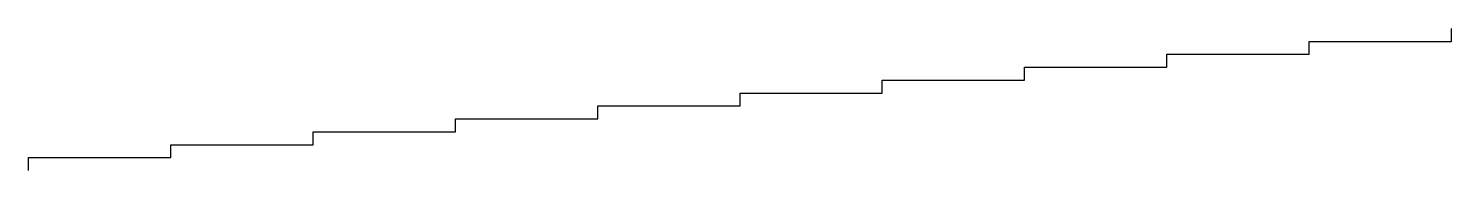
# Model space of a CAD drawing. Header units: millimetres. Extents: x 0 to 10, y 0 to 1.
import ezdxf

# ---------------------------------------------------------------- set-up
doc = ezdxf.new("R2010")
doc.units = ezdxf.units.MM

msp = doc.modelspace()

# ---------------------------------------------------------------- linework, layer by layer
for p, q in [((9, 0.818), (9, 0.909)), ((9, 0.909), (10, 0.909)), ((10, 0.909), (10, 1)), ((8, 0.727), (8, 0.818)), ((8, 0.818), (9, 0.818)), ((7, 0.636), (7, 0.727)), ((7, 0.727), (8, 0.727)), ((6, 0.545), (6, 0.636)), ((6, 0.636), (7, 0.636)), ((5, 0.455), (5, 0.545)), ((5, 0.545), (6, 0.545)), ((4, 0.364), (4, 0.455)), ((4, 0.455), (5, 0.455)), ((3, 0.273), (3, 0.364)), ((3, 0.364), (4, 0.364)), ((2, 0.182), (2, 0.273)), ((2, 0.273), (3, 0.273)), ((1, 0.091), (1, 0.182)), ((1, 0.182), (2, 0.182)), ((0, 0), (0, 0.091)), ((0, 0.091), (1, 0.091))]:
    msp.add_line(p, q)

doc.saveas('drawing.dxf')
